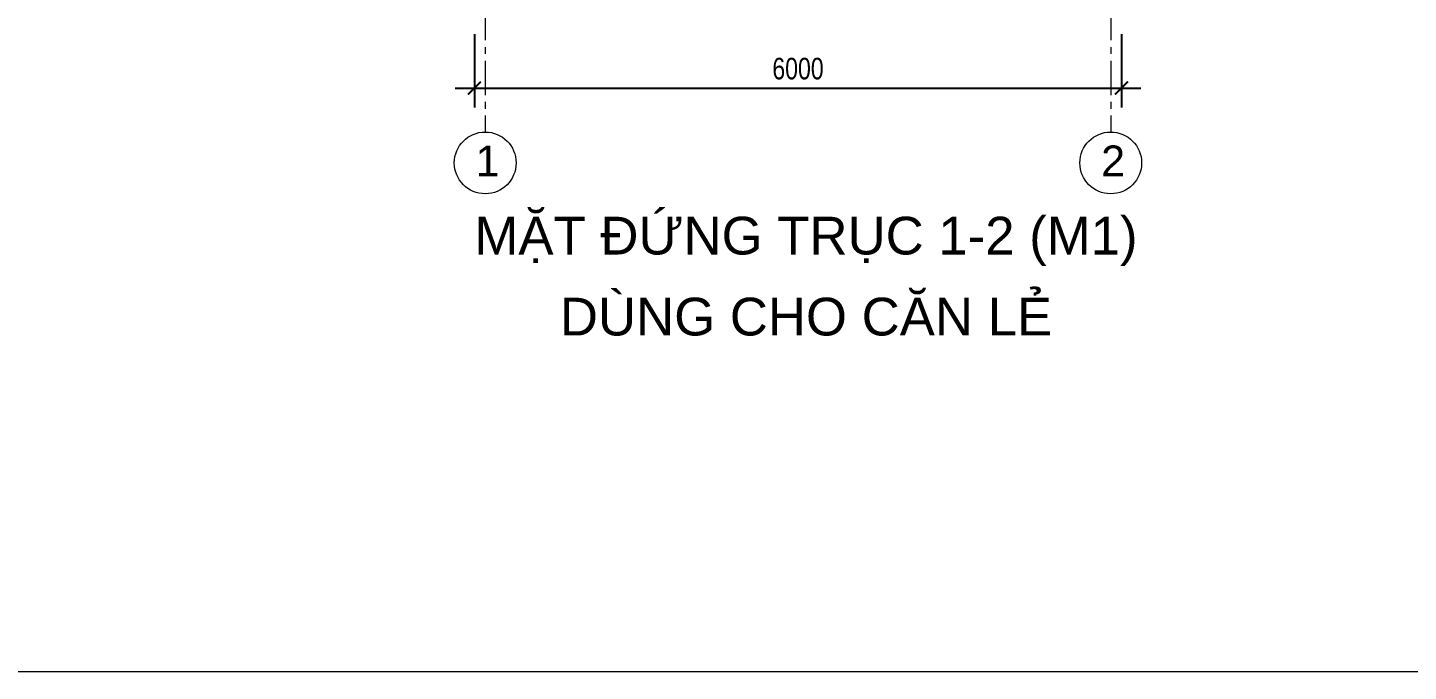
# Model space of a CAD drawing. Header units: millimetres. Extents: x -78046 to 260989, y -99288 to 158505.
# Drawn here: x 208014 to 220816, y 60591 to 66559 of the extents above; entities that cross this region are included whole.
import ezdxf
from ezdxf.enums import TextEntityAlignment as Align

# ---------------------------------------------------------------- set-up
doc = ezdxf.new("R2010")
doc.units = ezdxf.units.MM
doc.header["$LTSCALE"] = 100
doc.header["$PDMODE"] = 98
doc.linetypes.add('CENTER', pattern=[50.8, 31.75, -6.35, 6.35, -6.35])
doc.layers.get('Defpoints').update_dxf_attribs({"lineweight": 13})
for name, color, linetype, lineweight in [('-CENTER', 143, 'CENTER', 13), ('-DIM', 9, 'Continuous', 13), ('-KH', 143, 'Continuous', 13), ('-LINE1', 7, 'Continuous', 18), ('-TEXT', 7, 'Continuous', 15)]:
    doc.layers.add(name, color=color, linetype=linetype, lineweight=lineweight)
doc.styles.add('1', font='arial.ttf')
doc.styles.add('AVANH', font='VHAVAN_2.TTF', dxfattribs={"width": 0.8})
doc.styles.get("Standard").update_dxf_attribs({"font": 'arial.ttf'})
doc.dimstyles.new('C_100A3', dxfattribs={"dimscale": 100, "dimtxt": 2.5, "dimasz": 1.2, "dimexe": 1.8, "dimexo": 0, "dimgap": 0.75, "dimtad": 1, "dimdec": 0, "dimzin": 0, "dimdsep": 46, "dimtxsty": 'AVANH', "dimblk": 'ARCHTICK', "dimcen": 0, "dimdle": 1.8, "dimclrd": 256, "dimclre": 256, "dimclrt": 7, "dimadec": 0, "dimazin": 0, "dimtfac": 0.0001, "dimtdec": 0, "dimtix": 1, "dimtmove": 2, "dimatfit": 3, "dimldrblk": 'ARCHTICK', "dimfxl": 1.8, "dimtolj": 1, "dimtzin": 0, "dimarcsym": 0})

# ---------------------------------------------------------------- blocks, each defined once
blk = doc.blocks.new('_ARCHTICK')
at = {"const_width": 0.15}
blk.add_lwpolyline([(-0.5, -0.5), (0.5, 0.5)], dxfattribs=at)
blk = doc.blocks.new('*D601')
at = {"layer": '-DIM', "lineweight": -2, "transparency": 16777216}
for p, q in [((212157, 66498), (212157, 65819)), ((218157, 66498), (218157, 65819)), ((211977, 65999), (218337, 65999))]:
    blk.add_line(p, q, dxfattribs=at)
at = {"layer": 'Defpoints', "color": 0, "transparency": 16777216}
for p in [(212157, 66498), (218157, 66498), (218157, 65999)]:
    blk.add_point(p, dxfattribs=at)
at = {"layer": '-DIM', "lineweight": -2, "transparency": 16777216, "xscale": 120, "yscale": 120, "zscale": 120, "rotation": 180}
blk.add_blockref('_ARCHTICK', (212157, 65999), dxfattribs=at)
at = {"layer": '-DIM', "lineweight": -2, "transparency": 16777216, "xscale": 120, "yscale": 120, "zscale": 120}
blk.add_blockref('_ARCHTICK', (218157, 65999), dxfattribs=at)
at = {"layer": '-DIM', "color": 7, "transparency": 16777216, "insert": (215157, 66178), "char_height": 200, "attachment_point": 5, "style": 'AVANH'}
blk.add_mtext('\\A1;6000', dxfattribs=at)

msp = doc.modelspace()

# ---------------------------------------------------------------- linework, layer by layer
at = {"layer": '-CENTER', "ltscale": 0.1}
for p, q in [((212256.9, 67267.5), (212256.9, 65591.5)), ((218056.7, 67267.5), (218056.7, 65591.5))]:
    msp.add_line(p, q, dxfattribs=at)
at = {"layer": '-KH'}
for centre in [(212256.9, 65305.2), (218056.7, 65305.2)]:
    msp.add_circle(centre, 286.3, dxfattribs=at)
at = {"layer": '-LINE1'}
msp.add_lwpolyline([(181189.3, 60591.1), (221089.3, 60591.1), (221089.3, 88806.1), (181189.3, 88806.1)], close=True, dxfattribs=at)

# ---------------------------------------------------------------- texts
at = {"layer": '-TEXT', "color": 2, "style": '1'}
for s, p in [('1', (212278.8, 65323.2)), ('2', (218078.6, 65323.2))]:
    msp.add_text(s, height=286.3, dxfattribs=at).set_placement(p, align=Align.MIDDLE_CENTER)
at = {"layer": '-TEXT', "color": 4}
for s, p in [('MẶT ĐỨNG TRỤC 1-2 (M1)', (215231.2, 64455.8)), ('DÙNG CHO CĂN LẺ', (215231.2, 63705.1))]:
    msp.add_text(s, height=350, dxfattribs=at).set_placement(p, align=Align.CENTER)

# ---------------------------------------------------------------- dimensions: what is measured, and where the dimension line sits
at = {"layer": '-DIM'}
dim = msp.add_linear_dim(base=(218156.9, 65999.4), p1=(212156.9, 66497.6), p2=(218156.9, 66497.6), dimstyle='C_100A3', override={"dimtxt": 2}, dxfattribs=at)
dim.commit()
dim.dimension.update_dxf_attribs({"geometry": '*D601', "text_midpoint": (215156.9, 66177.8)})

doc.saveas('drawing.dxf')
